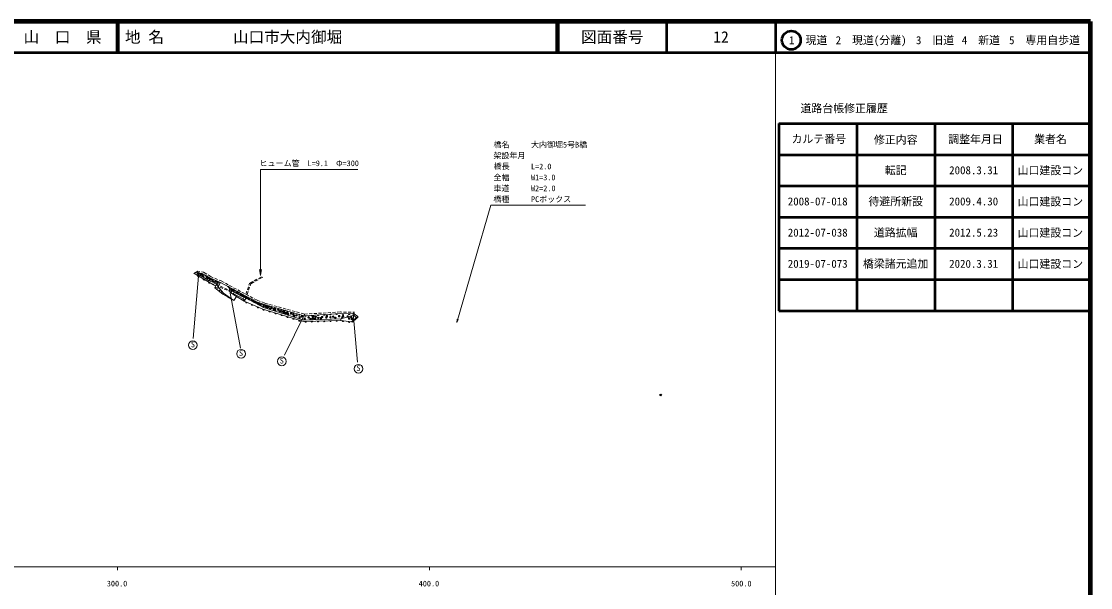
# Model space of a CAD drawing. Units: millimetres, scale not verified. Extents: x 40000 to 680000, y 20000 to 380000.
# Drawn here: x 337169 to 680000, y 198357 to 380000 of the extents above; entities that cross this region are included whole.
import ezdxf
from ezdxf.enums import TextEntityAlignment as Align

# ---------------------------------------------------------------- set-up
doc = ezdxf.new("R2010")
doc.units = ezdxf.units.MM
doc.header["$LTSCALE"] = 1000
doc.header["$PDMODE"] = 32
doc.header["$PDSIZE"] = 500
for name, color, linetype, lineweight in [('M-BGD', 7, 'Continuous', 13), ('M-STR-HTXT', 7, 'Continuous', 13), ('M-TTL', 2, 'Continuous', 140), ('M-TTL-BAND', 7, 'Continuous', 13), ('M-TTL-FRAM', 2, 'Continuous', 50), ('M-TTL-LINE', 7, 'Continuous', 50)]:
    doc.layers.add(name, color=color, linetype=linetype, lineweight=lineweight)
doc.layers.add('M-OTRS', color=6, linetype='Continuous')
doc.layers.add('M-TTL-TXT', color=7, linetype='Continuous')
doc.styles.add('ＭＳ ゴシック', font='')
doc.styles.get('ＭＳ ゴシック').set_extended_font_data('MS Gothic')

# ---------------------------------------------------------------- blocks, each defined once
blk = doc.blocks.new('open_arrow')
at = {"color": 0, "linetype": 'Continuous', "lineweight": -2}
blk.add_lwpolyline([(7.5, 1.25), (0, 0), (7.5, -1.25)], dxfattribs=at)

msp = doc.modelspace()

# ---------------------------------------------------------------- linework, layer by layer
at = {"layer": 'M-BGD'}
for p, q in [((394033, 299595), (392239, 278229)), ((393718, 299895), (392411, 299167)), ((392411, 299167), (393718, 299895)), ((392411, 299167), (393321, 298642)), ((398814, 295455), (393321, 298642)), ((393620, 299404), (393458, 298827)), ((393458, 298827), (395135, 298190)), ((393620, 299404), (395399, 299050)), ((393718, 299895), (394405, 299758)), ((394895, 299660), (395582, 299523)), ((395399, 299050), (397815, 297598)), ((395582, 299523), (396597, 298913)), ((397025, 298656), (398040, 298045)), ((395135, 298190), (397405, 296793)), ((397405, 296793), (399080, 296102)), ((397815, 297598), (400993, 296287)), ((398040, 298045), (398699, 297774)), ((399080, 296102), (398814, 295455)), ((398814, 295455), (399461, 295188)), ((399728, 295835), (399080, 296102)), ((399161, 297583), (400086, 297202)), ((399178, 294503), (399728, 295835)), ((400234, 294878), (399178, 294503)), ((399518, 295358), (400404, 294962)), ((399641, 295632), (400526, 295236)), ((400519, 295406), (399727, 295833)), ((400993, 296287), (399728, 295835)), ((400993, 296287), (400234, 294878)), ((400234, 294878), (402000, 292817)), ((400548, 297011), (401207, 296739)), ((400983, 295032), (401895, 294623)), ((400993, 296287), (412562, 290058)), ((401207, 296739), (402144, 296235)), ((402584, 295998), (403465, 295524)), ((404712, 293603), (403388, 294997)), ((403639, 295160), (407390, 275207)), ((403905, 295287), (404786, 294813)), ((409968, 294877), (409635, 293934)), ((410352, 295962), (410135, 295348)), ((411398, 296539), (410352, 295962)), ((410753, 295858), (410521, 295201)), ((410753, 295858), (411770, 296408)), ((412711, 297263), (411836, 296780)), ((412210, 296646), (413090, 297121)), ((414195, 298082), (413149, 297505)), ((413529, 297359), (414547, 297909)), ((401732, 292503), (399178, 294503)), ((400429, 294650), (400088, 294358)), ((401015, 293967), (400465, 293496)), ((400860, 294758), (401773, 294349)), ((401486, 293417), (401211, 293181)), ((401958, 292866), (401628, 292584)), ((403232, 291687), (401732, 292503)), ((405264, 290511), (402000, 292817)), ((402229, 294145), (403142, 293736)), ((402355, 292566), (402230, 292389)), ((402352, 294419), (403264, 294010)), ((402764, 292278), (402584, 292023)), ((403172, 291989), (403082, 291862)), ((405264, 290511), (403232, 291687)), ((403580, 291701), (403459, 291529)), ((403598, 293532), (404484, 293136)), ((403721, 293806), (404606, 293409)), ((403989, 291412), (403928, 291326)), ((404378, 292942), (404712, 293603)), ((405034, 292612), (404378, 292942)), ((404378, 292942), (406130, 291736)), ((404712, 293603), (405367, 293273)), ((405367, 293273), (405034, 292612)), ((405088, 292719), (408303, 290978)), ((405226, 294576), (406106, 294102)), ((405264, 290511), (406130, 291736)), ((405313, 293165), (408551, 291413)), ((405367, 293273), (408613, 291522)), ((408647, 290236), (406130, 291736)), ((406547, 293865), (407427, 293391)), ((407867, 293153), (408748, 292679)), ((408241, 290870), (408613, 291522)), ((408613, 291522), (409192, 291191)), ((408968, 292048), (408751, 291434)), ((409356, 291900), (409124, 291242)), ((409468, 293462), (409135, 292520)), ((409188, 292442), (410069, 291968)), ((409855, 293315), (409522, 292372)), ((410354, 294729), (410021, 293786)), ((410509, 291731), (411390, 291257)), ((404397, 291123), (404335, 291035)), ((404806, 290835), (404774, 290791)), ((408820, 290539), (408241, 290870)), ((408820, 290539), (408647, 290236)), ((408647, 290236), (414602, 287726)), ((409192, 291191), (408820, 290539)), ((409192, 291191), (414761, 288200)), ((411830, 291020), (412767, 290516)), ((412562, 290058), (415101, 289140)), ((412767, 290516), (413775, 290151)), ((414245, 289981), (415253, 289617)), ((414761, 288200), (427735, 284196)), ((415101, 289140), (427840, 285593)), ((415253, 289617), (416275, 289332)), ((416757, 289198), (417720, 288930)), ((418202, 288796), (419165, 288527)), ((419647, 288393), (420610, 288125)), ((421092, 287991), (422055, 287723)), ((414602, 287726), (427668, 283694)), ((427906, 285920), (421520, 272920)), ((422537, 287588), (423500, 287320)), ((423982, 287186), (424945, 286918)), ((425427, 286784), (426390, 286515)), ((426872, 286381), (427894, 286097)), ((427735, 284196), (439589, 284581)), ((427840, 285593), (439466, 286277)), ((427894, 286097), (428947, 286159)), ((429446, 286188), (430444, 286247)), ((430943, 286276), (431942, 286335)), ((432441, 286364), (433439, 286423)), ((433938, 286452), (434936, 286511)), ((435436, 286540), (436434, 286599)), ((436933, 286629), (437931, 286687)), ((438430, 286717), (439483, 286779)), ((439426, 286777), (439937, 286770)), ((439466, 286277), (443799, 286211)), ((439589, 284581), (439562, 284080)), ((439589, 284581), (443763, 285715)), ((440437, 286762), (441436, 286747)), ((441936, 286739), (442936, 286724)), ((445032, 285277), (443068, 283591)), ((443068, 283591), (445032, 285277)), ((443436, 286717), (443947, 286709)), ((443550, 286451), (444961, 270715)), ((443763, 285715), (444579, 284889)), ((443806, 286711), (443828, 286211)), ((443828, 286211), (445032, 285277)), ((427668, 283694), (439562, 284080)), ((439562, 284080), (443068, 283591))]:
    msp.add_line(p, q, dxfattribs=at)
for centre in [(392167, 276151), (407599, 273395), (420667, 270945), (445252, 268576)]:
    msp.add_circle(centre, 1398, dxfattribs=at)
for centre, radius, start, end in [((392662, 299484), 405, 231.57625, 6.6069), ((393316, 299848), 405, 231.57625, 6.6069), ((393970, 298266), 250, 149.87422, 329.87422), ((393970, 298266), 200, 149.87422, 329.87422), ((393970, 298266), 150, 149.87422, 329.87422), ((393970, 298266), 100, 149.87422, 329.87422), ((393970, 298266), 100, 149.87422, 329.87422), ((393970, 298266), 100, 149.87422, 329.87422), ((394356, 299258), 250, 168.73229, 348.73229), ((394356, 299258), 200, 168.73229, 348.73229), ((394356, 299258), 150, 168.73229, 348.73229), ((394356, 299258), 100, 168.73229, 348.73229), ((394356, 299258), 100, 168.73229, 348.73229), ((394356, 299258), 100, 168.73229, 348.73229), ((396202, 298567), 250, 148.98648, 328.98648), ((396202, 298567), 200, 148.98648, 328.98648), ((396202, 298567), 150, 148.98648, 328.98648), ((396202, 298567), 100, 148.98648, 328.98648), ((396202, 298567), 100, 148.98648, 328.98648), ((396202, 298567), 100, 148.98648, 328.98648), ((395700, 297262), 250, 149.87422, 329.87422), ((395700, 297262), 200, 149.87422, 329.87422), ((395700, 297262), 150, 149.87422, 329.87422), ((395700, 297262), 100, 149.87422, 329.87422), ((395700, 297262), 100, 149.87422, 329.87422), ((395700, 297262), 100, 149.87422, 329.87422), ((397430, 296258), 250, 149.87422, 329.87422), ((397430, 296258), 200, 149.87422, 329.87422), ((397430, 296258), 150, 149.87422, 329.87422), ((397430, 296258), 100, 149.87422, 329.87422), ((397430, 296258), 100, 149.87422, 329.87422), ((397430, 296258), 100, 149.87422, 329.87422), ((397924, 297553), 250, 157.58589, 337.58589), ((397924, 297553), 200, 157.58589, 337.58589), ((397924, 297553), 150, 157.58589, 337.58589), ((397924, 297553), 100, 157.58589, 337.58589), ((397924, 297553), 100, 157.58589, 337.58589), ((397924, 297553), 100, 157.58589, 337.58589), ((399773, 296790), 250, 157.58589, 337.58589), ((399773, 296790), 200, 157.58589, 337.58589), ((399773, 296790), 150, 157.58589, 337.58589), ((399773, 296790), 100, 157.58589, 337.58589), ((399773, 296790), 100, 157.58589, 337.58589), ((399773, 296790), 100, 157.58589, 337.58589), ((404048, 294642), 250, 151.70341, 331.70341), ((404048, 294642), 200, 151.70341, 331.70341), ((404048, 294642), 150, 151.70341, 331.70341), ((404048, 294642), 100, 151.70341, 331.70341), ((404048, 294642), 100, 151.70341, 331.70341), ((404048, 294642), 100, 151.70341, 331.70341), ((405809, 293694), 250, 151.70341, 331.70341), ((405809, 293694), 200, 151.70341, 331.70341), ((405809, 293694), 150, 151.70341, 331.70341), ((405809, 293694), 100, 151.70341, 331.70341), ((405809, 293694), 100, 151.70341, 331.70341), ((405809, 293694), 100, 151.70341, 331.70341), ((407570, 292746), 250, 151.70341, 331.70341), ((407570, 292746), 200, 151.70341, 331.70341), ((407570, 292746), 150, 151.70341, 331.70341), ((407570, 292746), 100, 151.70341, 331.70341), ((407570, 292746), 100, 151.70341, 331.70341), ((407570, 292746), 100, 151.70341, 331.70341), ((409331, 291797), 250, 151.70341, 331.70341), ((409331, 291797), 200, 151.70341, 331.70341), ((409331, 291797), 150, 151.70341, 331.70341), ((409331, 291797), 100, 151.70341, 331.70341), ((409331, 291797), 100, 151.70341, 331.70341), ((409331, 291797), 100, 151.70341, 331.70341), ((409338, 289944), 250, 157.1433, 337.1433), ((409338, 289944), 200, 157.1433, 337.1433), ((409338, 289944), 150, 157.1433, 337.1433), ((409338, 289944), 100, 157.1433, 337.1433), ((409338, 289944), 100, 157.1433, 337.1433), ((409338, 289944), 100, 157.1433, 337.1433), ((411092, 290849), 250, 151.70341, 331.70341), ((411092, 290849), 200, 151.70341, 331.70341), ((411181, 289167), 250, 157.1433, 337.1433), ((411092, 290849), 150, 151.70341, 331.70341), ((411181, 289167), 200, 157.1433, 337.1433), ((411092, 290849), 100, 151.70341, 331.70341), ((411092, 290849), 100, 151.70341, 331.70341), ((411092, 290849), 100, 151.70341, 331.70341), ((411181, 289167), 150, 157.1433, 337.1433), ((411181, 289167), 100, 157.1433, 337.1433), ((411181, 289167), 100, 157.1433, 337.1433), ((411181, 289167), 100, 157.1433, 337.1433), ((412873, 289946), 250, 160.1179, 340.1179), ((412873, 289946), 200, 160.1179, 340.1179), ((412873, 289946), 150, 160.1179, 340.1179), ((412873, 289946), 100, 160.1179, 340.1179), ((412873, 289946), 100, 160.1179, 340.1179), ((412873, 289946), 100, 160.1179, 340.1179), ((413024, 288390), 250, 157.1433, 337.1433), ((413024, 288390), 200, 157.1433, 337.1433), ((413024, 288390), 150, 157.1433, 337.1433), ((413024, 288390), 100, 157.1433, 337.1433), ((413024, 288390), 100, 157.1433, 337.1433), ((413024, 288390), 100, 157.1433, 337.1433), ((414754, 289266), 250, 160.1179, 340.1179), ((414754, 289266), 200, 160.1179, 340.1179), ((414754, 289266), 150, 160.1179, 340.1179), ((414754, 289266), 100, 160.1179, 340.1179), ((414754, 289266), 100, 160.1179, 340.1179), ((414754, 289266), 100, 160.1179, 340.1179), ((416672, 288703), 250, 164.43834, 344.43834), ((416672, 288703), 200, 164.43834, 344.43834), ((416672, 288703), 150, 164.43834, 344.43834), ((416672, 288703), 100, 164.43834, 344.43834), ((416672, 288703), 100, 164.43834, 344.43834), ((416672, 288703), 100, 164.43834, 344.43834), ((418599, 288166), 250, 164.43834, 344.43834), ((418599, 288166), 200, 164.43834, 344.43834), ((418599, 288166), 150, 164.43834, 344.43834), ((418599, 288166), 100, 164.43834, 344.43834), ((418599, 288166), 100, 164.43834, 344.43834), ((418599, 288166), 100, 164.43834, 344.43834), ((414877, 287641), 250, 162.85223, 342.85223), ((414877, 287641), 200, 162.85223, 342.85223), ((414877, 287641), 150, 162.85223, 342.85223), ((414877, 287641), 100, 162.85223, 342.85223), ((414877, 287641), 100, 162.85223, 342.85223), ((414877, 287641), 100, 162.85223, 342.85223), ((416788, 287051), 250, 162.85223, 342.85223), ((416788, 287051), 200, 162.85223, 342.85223), ((416788, 287051), 150, 162.85223, 342.85223), ((416788, 287051), 100, 162.85223, 342.85223), ((416788, 287051), 100, 162.85223, 342.85223), ((416788, 287051), 100, 162.85223, 342.85223), ((418699, 286461), 250, 162.85223, 342.85223), ((418699, 286461), 200, 162.85223, 342.85223), ((418699, 286461), 150, 162.85223, 342.85223), ((418699, 286461), 100, 162.85223, 342.85223), ((418699, 286461), 100, 162.85223, 342.85223), ((418699, 286461), 100, 162.85223, 342.85223), ((420526, 287629), 250, 164.43834, 344.43834), ((420526, 287629), 200, 164.43834, 344.43834), ((420610, 285872), 250, 162.85223, 342.85223), ((420526, 287629), 150, 164.43834, 344.43834), ((420610, 285872), 200, 162.85223, 342.85223), ((420526, 287629), 100, 164.43834, 344.43834), ((420526, 287629), 100, 164.43834, 344.43834), ((420526, 287629), 100, 164.43834, 344.43834), ((420610, 285872), 150, 162.85223, 342.85223), ((420610, 285872), 100, 162.85223, 342.85223), ((420610, 285872), 100, 162.85223, 342.85223), ((420610, 285872), 100, 162.85223, 342.85223), ((422452, 287093), 250, 164.43834, 344.43834), ((422452, 287093), 200, 164.43834, 344.43834), ((422521, 285282), 250, 162.85223, 342.85223), ((422452, 287093), 150, 164.43834, 344.43834), ((422521, 285282), 200, 162.85223, 342.85223), ((422452, 287093), 100, 164.43834, 344.43834), ((422452, 287093), 100, 164.43834, 344.43834), ((422452, 287093), 100, 164.43834, 344.43834), ((422521, 285282), 150, 162.85223, 342.85223), ((422521, 285282), 100, 162.85223, 342.85223), ((422521, 285282), 100, 162.85223, 342.85223), ((422521, 285282), 100, 162.85223, 342.85223), ((424379, 286556), 250, 164.43834, 344.43834), ((424379, 286556), 200, 164.43834, 344.43834), ((424433, 284692), 250, 162.85223, 342.85223), ((424379, 286556), 150, 164.43834, 344.43834), ((424433, 284692), 200, 162.85223, 342.85223), ((424379, 286556), 100, 164.43834, 344.43834), ((424379, 286556), 100, 164.43834, 344.43834), ((424379, 286556), 100, 164.43834, 344.43834), ((424433, 284692), 150, 162.85223, 342.85223), ((424433, 284692), 100, 162.85223, 342.85223), ((424433, 284692), 100, 162.85223, 342.85223), ((424433, 284692), 100, 162.85223, 342.85223), ((426306, 286020), 250, 164.43834, 344.43834), ((426306, 286020), 200, 164.43834, 344.43834), ((426306, 286020), 150, 164.43834, 344.43834), ((426306, 286020), 100, 164.43834, 344.43834), ((426306, 286020), 100, 164.43834, 344.43834), ((426306, 286020), 100, 164.43834, 344.43834), ((428247, 285616), 250, 183.36877, 3.36877), ((428247, 285616), 200, 183.36877, 3.36877), ((428247, 285616), 150, 183.36877, 3.36877), ((428247, 285616), 100, 183.36877, 3.36877), ((428247, 285616), 100, 183.36877, 3.36877), ((428247, 285616), 100, 183.36877, 3.36877), ((430243, 285734), 250, 183.36877, 3.36877), ((430243, 285734), 200, 183.36877, 3.36877), ((430243, 285734), 150, 183.36877, 3.36877), ((430243, 285734), 100, 183.36877, 3.36877), ((430243, 285734), 100, 183.36877, 3.36877), ((430243, 285734), 100, 183.36877, 3.36877), ((432240, 285851), 250, 183.36877, 3.36877), ((432240, 285851), 200, 183.36877, 3.36877), ((432240, 285851), 150, 183.36877, 3.36877), ((432240, 285851), 100, 183.36877, 3.36877), ((432240, 285851), 100, 183.36877, 3.36877), ((432240, 285851), 100, 183.36877, 3.36877), ((434236, 285969), 250, 183.36877, 3.36877), ((434236, 285969), 200, 183.36877, 3.36877), ((434236, 285969), 150, 183.36877, 3.36877), ((434236, 285969), 100, 183.36877, 3.36877), ((434236, 285969), 100, 183.36877, 3.36877), ((434236, 285969), 100, 183.36877, 3.36877), ((436233, 286087), 250, 183.36877, 3.36877), ((436233, 286087), 200, 183.36877, 3.36877), ((436233, 286087), 150, 183.36877, 3.36877), ((436233, 286087), 100, 183.36877, 3.36877), ((436233, 286087), 100, 183.36877, 3.36877), ((436233, 286087), 100, 183.36877, 3.36877), ((438229, 286204), 250, 183.36877, 3.36877), ((438229, 286204), 200, 183.36877, 3.36877), ((438229, 286204), 150, 183.36877, 3.36877), ((438229, 286204), 100, 183.36877, 3.36877), ((438229, 286204), 100, 183.36877, 3.36877), ((438229, 286204), 100, 183.36877, 3.36877), ((440227, 286265), 250, 179.13242, 359.13242), ((440227, 286265), 200, 179.13242, 359.13242), ((440227, 286265), 150, 179.13242, 359.13242), ((440227, 286265), 100, 179.13242, 359.13242), ((440227, 286265), 100, 179.13242, 359.13242), ((440227, 286265), 100, 179.13242, 359.13242), ((442227, 286235), 250, 179.13242, 359.13242), ((442227, 286235), 200, 179.13242, 359.13242), ((442227, 286235), 150, 179.13242, 359.13242), ((442227, 286235), 100, 179.13242, 359.13242), ((442227, 286235), 100, 179.13242, 359.13242), ((442227, 286235), 100, 179.13242, 359.13242), ((444044, 284441), 259, 222.6392, 38.65487), ((444437, 284778), 259, 222.6392, 38.65487), ((444829, 285116), 259, 222.6392, 38.65487), ((426344, 284103), 250, 162.85223, 342.85223), ((426344, 284103), 200, 162.85223, 342.85223), ((426344, 284103), 150, 162.85223, 342.85223), ((426344, 284103), 100, 162.85223, 342.85223), ((426344, 284103), 100, 162.85223, 342.85223), ((426344, 284103), 100, 162.85223, 342.85223), ((428282, 283714), 250, 181.85978, 1.85978), ((428282, 283714), 200, 181.85978, 1.85978), ((428282, 283714), 150, 181.85978, 1.85978), ((428282, 283714), 100, 181.85978, 1.85978), ((428282, 283714), 100, 181.85978, 1.85978), ((428282, 283714), 100, 181.85978, 1.85978), ((430281, 283779), 250, 181.85978, 1.85978), ((430281, 283779), 200, 181.85978, 1.85978), ((430281, 283779), 150, 181.85978, 1.85978), ((430281, 283779), 100, 181.85978, 1.85978), ((430281, 283779), 100, 181.85978, 1.85978), ((430281, 283779), 100, 181.85978, 1.85978), ((432280, 283844), 250, 181.85978, 1.85978), ((432280, 283844), 200, 181.85978, 1.85978), ((432280, 283844), 150, 181.85978, 1.85978), ((432280, 283844), 100, 181.85978, 1.85978), ((432280, 283844), 100, 181.85978, 1.85978), ((432280, 283844), 100, 181.85978, 1.85978), ((434279, 283909), 250, 181.85978, 1.85978), ((434279, 283909), 200, 181.85978, 1.85978), ((434279, 283909), 150, 181.85978, 1.85978), ((434279, 283909), 100, 181.85978, 1.85978), ((434279, 283909), 100, 181.85978, 1.85978), ((434279, 283909), 100, 181.85978, 1.85978), ((436277, 283974), 250, 181.85978, 1.85978), ((436277, 283974), 200, 181.85978, 1.85978), ((436277, 283974), 150, 181.85978, 1.85978), ((436277, 283974), 100, 181.85978, 1.85978), ((436277, 283974), 100, 181.85978, 1.85978), ((436277, 283974), 100, 181.85978, 1.85978), ((438276, 284038), 250, 181.85978, 1.85978), ((438276, 284038), 200, 181.85978, 1.85978), ((438276, 284038), 150, 181.85978, 1.85978), ((438276, 284038), 100, 181.85978, 1.85978), ((438276, 284038), 100, 181.85978, 1.85978), ((438276, 284038), 100, 181.85978, 1.85978), ((440269, 283982), 250, 172.05954, 352.05954), ((440269, 283982), 200, 172.05954, 352.05954), ((440269, 283982), 150, 172.05954, 352.05954), ((440269, 283982), 100, 172.05954, 352.05954), ((440269, 283982), 100, 172.05954, 352.05954), ((440269, 283982), 100, 172.05954, 352.05954), ((442250, 283705), 250, 172.05954, 352.05954), ((442250, 283705), 200, 172.05954, 352.05954), ((442250, 283705), 150, 172.05954, 352.05954), ((442250, 283705), 100, 172.05954, 352.05954), ((442250, 283705), 100, 172.05954, 352.05954), ((442250, 283705), 100, 172.05954, 352.05954), ((443258, 283767), 259, 222.6392, 38.65487), ((443651, 284104), 259, 222.6392, 38.65487)]:
    msp.add_arc(centre, radius, start, end, dxfattribs=at)
for p in [(394001, 298963), (394731, 298683), (395151, 298823), (395384, 298310), (396643, 298046), (396767, 297689), (397233, 297720), (397637, 297145), (398368, 297114), (398554, 296632), (399347, 296508), (400062, 296212), (404723, 293981), (405020, 293622), (405213, 293808), (406373, 293132), (406608, 292883), (406788, 292952), (407637, 292130), (407857, 292297), (408342, 292033), (409160, 291323), (409671, 291314), (410077, 290964), (410242, 291043), (411463, 290405), (411684, 290135), (412202, 289984), (413176, 289376), (413493, 289472), (413915, 289044), (414812, 288616), (415524, 288733), (415731, 288250), (416221, 288367), (416836, 287822), (417361, 288105), (418100, 287690), (418528, 287345), (419551, 287525), (420020, 286958), (420815, 286896), (421360, 287117), (421429, 286613), (421982, 286440), (422431, 286620), (422679, 286123), (423598, 286295), (424378, 285950), (424620, 285494), (425387, 285729), (426416, 285087), (427127, 285363), (428005, 284603), (429275, 285031), (429856, 284506), (430532, 284727), (430809, 285349), (431341, 284638), (431499, 285204), (432377, 284852), (433226, 284748), (433613, 285135), (434932, 285011), (435112, 285425), (436265, 285080), (437149, 285252), (437847, 284879), (439049, 285432), (440057, 284948), (440313, 285473), (441756, 285342), (442253, 284700), (442972, 285121), (443179, 284499)]:
    msp.add_point(p, dxfattribs=at)
at = {"layer": 'M-OTRS'}
msp.add_point((542157, 260160), dxfattribs=at)
at = {"layer": 'M-STR-HTXT'}
for points in [[(413857, 298436), (413841, 332515), (445091, 332515)], [(476804, 283455), (487719, 321045), (518068, 321045)]]:
    msp.add_lwpolyline(points, dxfattribs=at)
at = {"layer": 'M-TTL'}
for p, q in [((680000, 380000), (40000, 380000)), ((680000, 20000), (680000, 380000))]:
    msp.add_line(p, q, dxfattribs=at)
at = {"layer": 'M-TTL-BAND'}
for p, q in [((579000, 20000), (579000, 370000)), ((40000, 205000), (579000, 205000)), ((368000, 205000), (368000, 204000)), ((468000, 205000), (468000, 204000)), ((568000, 205000), (568000, 204000))]:
    msp.add_line(p, q, dxfattribs=at)
at = {"layer": 'M-TTL-FRAM'}
for p, q in [((580000, 347197), (580000, 287197)), ((580000, 347197), (680000, 347197)), ((580000, 287197), (680000, 287197))]:
    msp.add_line(p, q, dxfattribs=at)
at = {"layer": 'M-TTL-LINE'}
for p, q in [((367750, 380000), (367750, 370000)), ((368250, 380000), (368250, 370000)), ((508747, 380000), (508747, 370000)), ((509247, 380000), (509247, 370000)), ((543997, 380000), (543997, 370000)), ((579000, 380000), (579000, 370000)), ((40000, 370000), (680000, 370000)), ((605000, 347197), (605000, 287197)), ((630000, 347197), (630000, 287197)), ((655000, 347197), (655000, 287197)), ((580000, 337197), (680000, 337197)), ((580000, 327197), (680000, 327197)), ((580000, 317197), (680000, 317197)), ((580000, 307197), (680000, 307197)), ((580000, 297197), (680000, 297197))]:
    msp.add_line(p, q, dxfattribs=at)
msp.add_circle((584031, 373958), 3000, dxfattribs=at)

# ---------------------------------------------------------------- block references
at = {"layer": 'M-STR-HTXT'}
for p, xscale, yscale, rotation in [((413857, 298436), 267, 267, 90), ((476804, 283455), 133, 133, 73.8)]:
    msp.add_blockref('open_arrow', p, dxfattribs=dict(at, xscale=xscale, yscale=yscale, rotation=rotation))

# ---------------------------------------------------------------- texts
at = {"layer": 'M-BGD', "style": 'ＭＳ ゴシック'}
for p in [(392167, 274901), (407599, 272145), (420667, 269695), (445252, 267326)]:
    msp.add_text('S', height=1833, dxfattribs=at).set_placement(p, align=Align.BOTTOM_CENTER)
at = {"layer": 'M-STR-HTXT', "style": 'ＭＳ ゴシック'}
for s, p in [('橋名', (488523, 338982)), ('大内御堀5号B橋', (500568, 338982)), ('架設年月', (488523, 335482)), ('橋長', (488591, 332034)), ('L=2.0', (500568, 331982)), ('全幅', (488523, 328482)), ('W1=3.0', (500568, 328482)), ('車道', (488523, 324982)), ('W2=2.0', (500568, 324982)), ('橋種', (488523, 321482)), ('PCボックス', (500568, 321482))]:
    msp.add_text(s, height=1833, dxfattribs=at).set_placement(p, align=Align.BOTTOM_LEFT)
msp.add_text('ヒューム管\u3000L=9.1\u3000Φ=300', height=1833, dxfattribs=at).set_placement((429466, 333015), align=Align.BOTTOM_CENTER)
at = {"layer": 'M-TTL-BAND', "style": 'ＭＳ ゴシック'}
for s, p in [('300.0', (367844, 198195)), ('400.0', (467844, 198195)), ('500.0', (568000, 198195)), ('500.0', (568000, 198195))]:
    msp.add_text(s, height=1833, dxfattribs=at).set_placement(p, align=Align.BOTTOM_CENTER)
at = {"layer": 'M-TTL-TXT', "style": 'ＭＳ ゴシック'}
for s, height, p in [('山\u3000口\u3000県', 3666, (350375, 375000)), ('図面番号', 3666, (526622, 375000)), ('12', 3666, (561497, 375000)), ('1\u3000現道', 2566, (589448, 373958)), ('2\u3000現道(分離)', 2566, (609619, 373958)), ('3\u3000旧道', 2566, (630121, 373958)), ('4\u3000新道', 2566, (644824, 373958)), ('5\u3000専用自歩道', 2566, (665228, 373958)), ('道路台帳修正履歴', 2566, (600968, 352113)), ('カルテ番号', 2566, (592839, 342277)), ('修正内容', 2566, (617509, 342023)), ('調整年月日', 2566, (643089, 342197)), ('業者名', 2566, (667134, 342197)), ('転記', 2566, (617500, 332245)), ('2008.3.31', 2566, (642500, 332245)), ('山口建設コン', 2566, (667077, 332189)), ('2008-07-018', 2566, (592500, 322245)), ('待避所新設', 2566, (617500, 322245)), ('2009.4.30', 2566, (642500, 322245)), ('山口建設コン', 2566, (667077, 322189)), ('2012-07-038', 2566, (592500, 312245)), ('道路拡幅', 2566, (617500, 312245)), ('2012.5.23', 2566, (642500, 312245)), ('山口建設コン', 2566, (667077, 312189)), ('2019-07-073', 2566, (592500, 302245)), ('橋梁諸元追加', 2566, (617500, 302245)), ('2020.3.31', 2566, (642500, 302245)), ('山口建設コン', 2566, (667077, 302189))]:
    msp.add_text(s, height=height, dxfattribs=at).set_placement(p, align=Align.MIDDLE_CENTER)
for s, p in [('地 名', (370380, 375000)), ('山口市大内御堀', (405024, 375000))]:
    msp.add_text(s, height=3666, dxfattribs=at).set_placement(p, align=Align.MIDDLE_LEFT)

doc.saveas('drawing.dxf')
